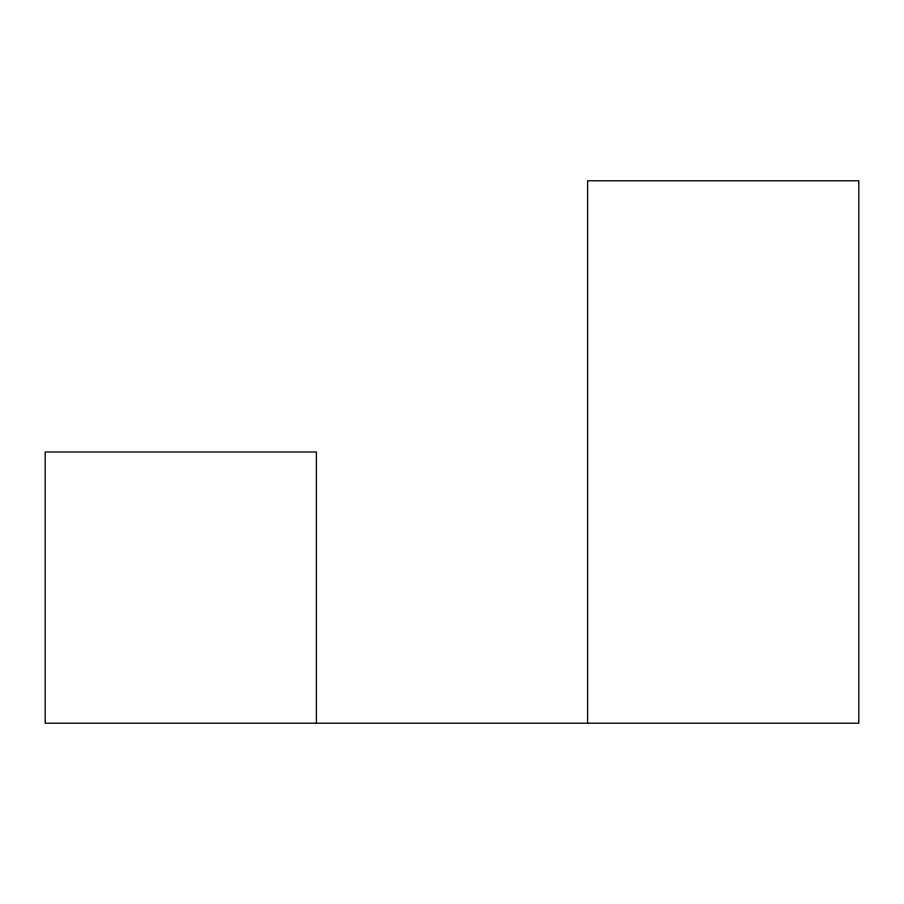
<?xml version="1.0" encoding="UTF-8"?>
<svg xmlns="http://www.w3.org/2000/svg" width="904" height="904" viewBox="0 0 904 904"><rect width="100%" height="100%" fill="white"/><g stroke="black" fill="none" stroke-linecap="round" stroke-linejoin="round"><path stroke-width="1.36" d="M587.6 723.2L587.6 180.8L858.8 180.8L858.8 723.2L45.2 723.2L45.2 452L316.4 452L316.4 723.2"/></g></svg>
